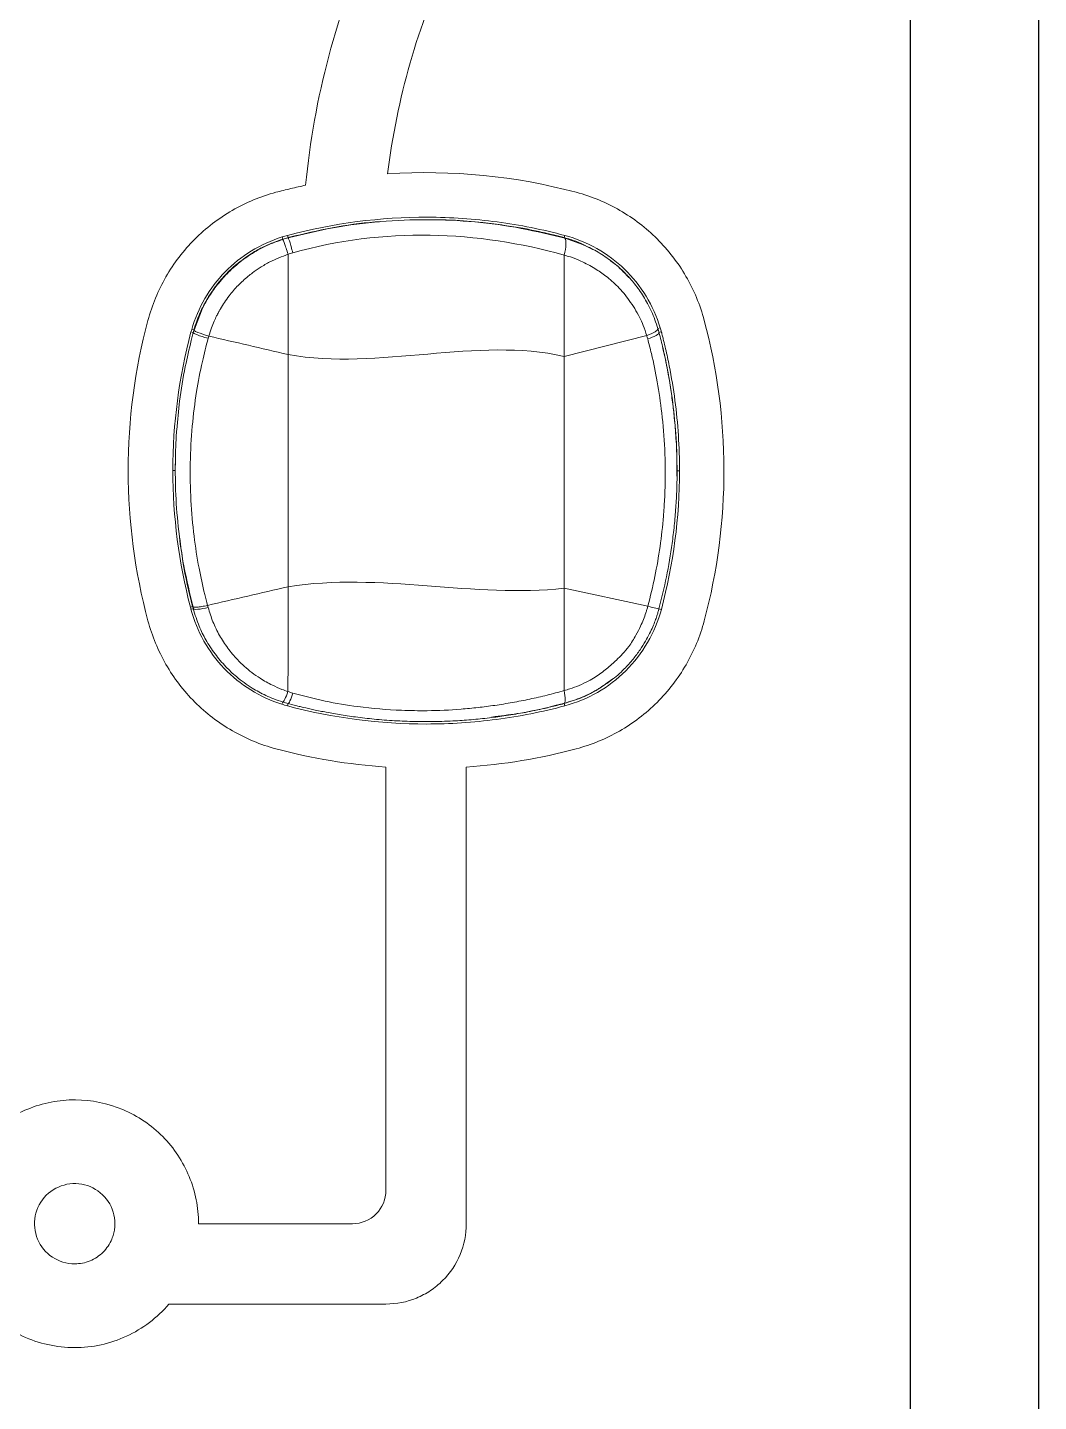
# Model space of a CAD drawing. Header units: inches. Extents: x 1631 to 3663, y 1126 to 1454.
# Drawn here: x 3509.44 to 3524.54, y 1163.04 to 1183.56 of the extents above; entities that cross this region are included whole.
import ezdxf

# ---------------------------------------------------------------- set-up
doc = ezdxf.new("R2010")
doc.units = ezdxf.units.IN
doc.header["$LTSCALE"] = 15

msp = doc.modelspace()

# ---------------------------------------------------------------- linework, layer by layer
for p, q in [((3524.541, 1206.198), (3524.541, 1125.657)), ((3522.624, 1204.28), (3522.624, 1127.574))]:
    msp.add_line(p, q)
at = {"color": 7, "linetype": 'Continuous', "lineweight": 15}
for p, q in [((3513.249, 1180.399), (3513.239, 1180.432)), ((3513.253, 1180.391), (3513.249, 1180.399)), ((3513.32, 1180.455), (3513.329, 1180.422)), ((3513.329, 1180.422), (3513.333, 1180.415)), ((3517.463, 1180.455), (3517.454, 1180.422)), ((3517.861, 1180.257), (3517.7, 1180.339)), ((3518.254, 1179.997), (3518.148, 1180.075)), ((3518.855, 1179.063), (3518.89, 1179.073)), ((3511.912, 1179.005), (3511.879, 1179.014)), ((3511.89, 1179.052), (3511.923, 1179.043)), ((3518.688, 1178.959), (3517.454, 1178.647)), ((3518.906, 1179.014), (3518.871, 1179.005)), ((3511.642, 1176.943), (3511.647, 1177.097)), ((3511.608, 1176.943), (3511.642, 1176.943)), ((3511.649, 1176.776), (3511.642, 1176.943)), ((3519.178, 1176.941), (3519.142, 1176.941)), ((3518.705, 1174.916), (3517.454, 1175.186)), ((3511.871, 1174.903), (3511.904, 1174.912)), ((3511.912, 1174.88), (3511.879, 1174.871)), ((3511.904, 1174.912), (3511.912, 1174.908)), ((3518.871, 1174.88), (3518.907, 1174.87)), ((3513.238, 1173.453), (3513.249, 1173.486)), ((3513.329, 1173.463), (3513.319, 1173.429)), ((3517.464, 1173.429), (3517.454, 1173.463)), ((3516.371, 1173.262), (3516.421, 1173.269))]:
    msp.add_line(p, q, dxfattribs=at)
at = {"color": 8, "linetype": 'Continuous', "lineweight": 15}
msp.add_line((3511.884, 1178.886), (3511.912, 1179.005), dxfattribs=at)
at = {"color": 7, "linetype": 'Continuous', "lineweight": 15}
for points, knots in [([(3516.768, 1188.251), (3516.316, 1187.767), (3515.909, 1187.252), (3515.184, 1186.162), (3514.865, 1185.587), (3514.322, 1184.379), (3514.104, 1183.762), (3513.77, 1182.503), (3513.654, 1181.86), (3513.592, 1181.205)], [0, 0, 0, 0, 0.25, 0.25, 0.5, 0.5, 0.75, 0.75, 1, 1, 1, 1]), ([(3514.817, 1181.374), (3514.956, 1182.503), (3515.265, 1183.585), (3515.989, 1185.139), (3516.27, 1185.634), (3516.903, 1186.571), (3517.255, 1187.015), (3517.645, 1187.432)], [0, 0, 0, 0, 0.5, 0.5, 0.75, 0.75, 1, 1, 1, 1]), ([(3513.148, 1181.099), (3513.222, 1181.118), (3513.369, 1181.156), (3513.518, 1181.188), (3513.592, 1181.205)], [0, 0, 0, 0, 0.501635, 1, 1, 1, 1]), ([(3513.148, 1181.099), (3512.918, 1181.037), (3512.701, 1180.947), (3512.393, 1180.77), (3512.294, 1180.703), (3512.106, 1180.559), (3512.018, 1180.481), (3511.768, 1180.232), (3511.622, 1180.04), (3511.387, 1179.633), (3511.297, 1179.414), (3511.236, 1179.185)], [0, 0, 0, 0, 0.25, 0.25, 0.375, 0.375, 0.5, 0.5, 0.75, 0.75, 1, 1, 1, 1]), ([(3519.547, 1179.186), (3519.485, 1179.421), (3519.393, 1179.639), (3519.156, 1180.048), (3519.01, 1180.237), (3518.679, 1180.567), (3518.49, 1180.712), (3518.084, 1180.946), (3517.867, 1181.037), (3517.635, 1181.099)], [0, 0, 0, 0, 0.25, 0.25, 0.5, 0.5, 0.75, 0.75, 1, 1, 1, 1]), ([(3513.32, 1180.455), (3514.006, 1180.639), (3514.712, 1180.729), (3515.762, 1180.727), (3516.111, 1180.702), (3516.795, 1180.611), (3517.132, 1180.544), (3517.463, 1180.455)], [0, 0, 0, 0, 0.5, 0.5, 0.75, 0.75, 1, 1, 1, 1]), ([(3517.491, 1180.407), (3517.266, 1180.462), (3516.816, 1180.573), (3516.12, 1180.666), (3515.416, 1180.701), (3514.708, 1180.671), (3514.001, 1180.583), (3513.538, 1180.469), (3513.307, 1180.413)], [0, 0, 0, 0, 0.166822, 0.333591, 0.500286, 0.6669, 0.833453, 1, 1, 1, 1]), ([(3513.35, 1180.428), (3513.562, 1180.478), (3513.985, 1180.577), (3514.437, 1180.646), (3514.674, 1180.659), (3514.697, 1180.66)], [0, 0, 0, 0, 0.476363, 0.950449, 1, 1, 1, 1]), ([(3515.453, 1180.688), (3515.56, 1180.688), (3515.823, 1180.687), (3516.194, 1180.655), (3516.548, 1180.61), (3516.819, 1180.566), (3517.061, 1180.518), (3517.267, 1180.471), (3517.401, 1180.436), (3517.454, 1180.422)], [0, 0, 0, 0, 0.156581, 0.386151, 0.549247, 0.684673, 0.793797, 0.91677, 1, 1, 1, 1]), ([(3511.89, 1179.052), (3511.983, 1179.375), (3512.155, 1179.671), (3512.507, 1180.031), (3512.638, 1180.135), (3512.924, 1180.311), (3513.078, 1180.381), (3513.239, 1180.432)], [0, 0, 0, 0, 0.5, 0.5, 0.75, 0.75, 1, 1, 1, 1]), ([(3513.263, 1180.399), (3513.176, 1180.369), (3513.003, 1180.308), (3512.767, 1180.175), (3512.555, 1180.019), (3512.371, 1179.843), (3512.217, 1179.651), (3512.048, 1179.386), (3511.972, 1179.169), (3511.922, 1179.026)], [0, 0, 0, 0, 0.138582, 0.273338, 0.404236, 0.531259, 0.654397, 0.773618, 1, 1, 1, 1]), ([(3511.923, 1179.043), (3511.936, 1179.087), (3511.963, 1179.173), (3512.011, 1179.293), (3512.062, 1179.4), (3512.115, 1179.496), (3512.167, 1179.58), (3512.217, 1179.653), (3512.263, 1179.715), (3512.304, 1179.766), (3512.34, 1179.808), (3512.37, 1179.841), (3512.394, 1179.867), (3512.463, 1179.939), (3512.594, 1180.058), (3512.787, 1180.192), (3513.008, 1180.313), (3513.16, 1180.368), (3513.249, 1180.399)], [0, 0, 0, 0, 0.070867, 0.136229, 0.196369, 0.251664, 0.301988, 0.34704, 0.386187, 0.419163, 0.446529, 0.469055, 0.487172, 0.501076, 0.619621, 0.755024, 0.857366, 1, 1, 1, 1]), ([(3513.4, 1180.195), (3514.072, 1180.386), (3514.767, 1180.47), (3516.137, 1180.448), (3516.811, 1180.342), (3517.454, 1180.161)], [0, 0, 0, 0, 0.5, 0.5, 1, 1, 1, 1]), ([(3517.7, 1180.339), (3517.677, 1180.349), (3517.626, 1180.369), (3517.544, 1180.397), (3517.486, 1180.413), (3517.454, 1180.422)], [0, 0, 0, 0, 0.289642, 0.622814, 1, 1, 1, 1]), ([(3518.419, 1179.827), (3518.376, 1179.874), (3518.277, 1179.982), (3518.096, 1180.122), (3517.826, 1180.292), (3517.602, 1180.368), (3517.454, 1180.417)], [0, 0, 0, 0, 0.165044, 0.384298, 0.596608, 1, 1, 1, 1]), ([(3517.463, 1180.455), (3517.802, 1180.365), (3518.11, 1180.189), (3518.478, 1179.832), (3518.588, 1179.695), (3518.768, 1179.401), (3518.839, 1179.243), (3518.89, 1179.073)], [0, 0, 0, 0, 0.5, 0.5, 0.75, 0.75, 1, 1, 1, 1]), ([(3512.144, 1178.952), (3512.157, 1178.993), (3512.181, 1179.069), (3512.222, 1179.168), (3512.258, 1179.246), (3512.287, 1179.301), (3512.307, 1179.337), (3512.336, 1179.386), (3512.38, 1179.457), (3512.465, 1179.576), (3512.579, 1179.711), (3512.702, 1179.82), (3512.812, 1179.907), (3512.919, 1179.982), (3513.092, 1180.084), (3513.237, 1180.139), (3513.329, 1180.174)], [0, 0, 0, 0, 0.073864, 0.13496, 0.183281, 0.218843, 0.241655, 0.251719, 0.316035, 0.383138, 0.500567, 0.614429, 0.660338, 0.738338, 0.834565, 1, 1, 1, 1]), ([(3513.329, 1180.174), (3513.329, 1179.924), (3513.329, 1179.675), (3513.329, 1179.176), (3513.329, 1178.926), (3513.329, 1178.676)], [0, 0, 0, 0, 0.5, 0.5, 1, 1, 1, 1]), ([(3517.454, 1180.161), (3517.485, 1180.152), (3517.571, 1180.128), (3517.726, 1180.065), (3517.905, 1179.97), (3518.057, 1179.866), (3518.17, 1179.775), (3518.291, 1179.658), (3518.436, 1179.482), (3518.559, 1179.283), (3518.641, 1179.104), (3518.672, 1179.01), (3518.688, 1178.959)], [0, 0, 0, 0, 0.054054, 0.147817, 0.280599, 0.392198, 0.457137, 0.523444, 0.67387, 0.838047, 0.911635, 1, 1, 1, 1]), ([(3518.334, 1179.923), (3518.318, 1179.938), (3518.292, 1179.963), (3518.264, 1179.987), (3518.254, 1179.997)], [0, 0, 0, 0, 0.6077689, 1, 1, 1, 1]), ([(3518.439, 1179.813), (3518.431, 1179.822), (3518.415, 1179.84), (3518.389, 1179.867), (3518.362, 1179.896), (3518.343, 1179.914), (3518.334, 1179.923)], [0, 0, 0, 0, 0.235818, 0.482458, 0.738124, 1, 1, 1, 1]), ([(3518.855, 1179.063), (3518.84, 1179.108), (3518.812, 1179.195), (3518.76, 1179.32), (3518.703, 1179.435), (3518.641, 1179.542), (3518.576, 1179.64), (3518.509, 1179.73), (3518.462, 1179.786), (3518.439, 1179.813)], [0, 0, 0, 0, 0.161258, 0.316381, 0.465363, 0.608206, 0.744918, 0.875511, 1, 1, 1, 1]), ([(3511.236, 1179.185), (3511.039, 1178.448), (3510.941, 1177.7), (3510.942, 1176.179), (3511.04, 1175.432), (3511.236, 1174.699)], [0, 0, 0, 0, 0.5, 0.5, 1, 1, 1, 1]), ([(3519.547, 1174.699), (3519.746, 1175.443), (3519.843, 1176.197), (3519.84, 1177.721), (3519.741, 1178.462), (3519.547, 1179.186)], [0, 0, 0, 0, 0.5, 0.5, 1, 1, 1, 1]), ([(3511.667, 1177.553), (3511.68, 1177.696), (3511.707, 1178.012), (3511.78, 1178.458), (3511.853, 1178.757), (3511.884, 1178.886)], [0, 0, 0, 0, 0.319094, 0.704721, 1, 1, 1, 1]), ([(3512.126, 1174.93), (3512.112, 1174.984), (3512.065, 1175.168), (3511.99, 1175.512), (3511.917, 1175.979), (3511.871, 1176.503), (3511.861, 1177.052), (3511.891, 1177.596), (3511.955, 1178.102), (3512.038, 1178.539), (3512.103, 1178.803), (3512.135, 1178.919)], [0.0280886, 0.0280886, 0.0280886, 0.0280886, 0.0664527, 0.157988, 0.2678486, 0.3894097, 0.5161658, 0.6416716, 0.759436, 0.862885, 0.9439404, 0.9439404, 0.9439404, 0.9439404]), ([(3512.135, 1178.919), (3512.07, 1178.936), (3512.012, 1178.955), (3511.956, 1178.977), (3511.94, 1178.984), (3511.917, 1178.996), (3511.911, 1179.002), (3511.912, 1179.005)], [0, 0, 0, 0, 0.5, 0.5, 0.75, 0.75, 1, 1, 1, 1]), ([(3511.912, 1179.005), (3511.914, 1179.011), (3511.917, 1179.024), (3511.921, 1179.037), (3511.923, 1179.043)], [0, 0, 0, 0, 0.498691, 1, 1, 1, 1]), ([(3511.922, 1179.043), (3511.922, 1179.039), (3511.928, 1179.034), (3511.95, 1179.021), (3511.965, 1179.014), (3512.021, 1178.991), (3512.08, 1178.97), (3512.144, 1178.952)], [0, 0, 0, 0, 0.25, 0.25, 0.5, 0.5, 1, 1, 1, 1]), ([(3518.688, 1178.959), (3518.742, 1178.979), (3518.788, 1179), (3518.829, 1179.026), (3518.839, 1179.034), (3518.853, 1179.05), (3518.856, 1179.057), (3518.855, 1179.063)], [0, 0, 0, 0, 0.5, 0.5, 0.75, 0.75, 1, 1, 1, 1]), ([(3518.871, 1179.005), (3518.873, 1178.995), (3518.859, 1178.979), (3518.796, 1178.943), (3518.749, 1178.924), (3518.702, 1178.909)], [0, 0, 0, 0, 0.5, 0.5, 1, 1, 1, 1]), ([(3518.702, 1178.909), (3518.721, 1178.836), (3518.776, 1178.625), (3518.853, 1178.257), (3518.919, 1177.781), (3518.954, 1177.361), (3518.966, 1177.023), (3518.966, 1176.771), (3518.956, 1176.521), (3518.934, 1176.193), (3518.891, 1175.809), (3518.814, 1175.359), (3518.741, 1175.064), (3518.705, 1174.916)], [0, 0, 0, 0, 0.056454, 0.163882, 0.281066, 0.415403, 0.477686, 0.532774, 0.602256, 0.663605, 0.775728, 0.887881, 1, 1, 1, 1]), ([(3518.855, 1179.063), (3518.858, 1179.053), (3518.863, 1179.034), (3518.868, 1179.015), (3518.871, 1179.005)], [0, 0, 0, 0, 0.490926, 1, 1, 1, 1]), ([(3518.871, 1179.005), (3518.882, 1178.965), (3518.913, 1178.845), (3518.981, 1178.553), (3519.056, 1178.144), (3519.105, 1177.731), (3519.135, 1177.337), (3519.139, 1177.099), (3519.142, 1176.941)], [0, 0, 0, 0, 0.060339, 0.178567, 0.434166, 0.659301, 0.77445, 1, 1, 1, 1]), ([(3518.906, 1179.014), (3518.914, 1178.994), (3518.918, 1178.972), (3518.928, 1178.93), (3518.934, 1178.909), (3518.949, 1178.846), (3518.96, 1178.804), (3518.989, 1178.677), (3519.008, 1178.592), (3519.058, 1178.336), (3519.087, 1178.163), (3519.155, 1177.644), (3519.178, 1177.293), (3519.178, 1176.941)], [0, 0, 0, 0, 0.03125, 0.03125, 0.0625, 0.0625, 0.125, 0.125, 0.25, 0.25, 0.5, 0.5, 1, 1, 1, 1]), ([(3513.329, 1175.207), (3513.329, 1175.394), (3513.329, 1175.772), (3513.329, 1176.35), (3513.328, 1177.037), (3513.33, 1177.814), (3513.329, 1178.394), (3513.329, 1178.676)], [0, 0, 0, 0, 0.16255, 0.329302, 0.501547, 0.757055, 1, 1, 1, 1]), ([(3519.136, 1176.861), (3519.138, 1176.925), (3519.142, 1177.114), (3519.128, 1177.404), (3519.104, 1177.708), (3519.074, 1177.969), (3519.036, 1178.233), (3518.986, 1178.526), (3518.937, 1178.734), (3518.912, 1178.84)], [0, 0, 0, 0, 0.095913, 0.283751, 0.436177, 0.554162, 0.680116, 0.83675, 1, 1, 1, 1]), ([(3517.454, 1175.186), (3517.454, 1175.757), (3517.454, 1176.906), (3517.454, 1178.065), (3517.454, 1178.647)], [0.2508421, 0.2508421, 0.2508421, 0.2508421, 0.499242, 0.747642, 0.747642, 0.747642, 0.747642]), ([(3511.672, 1177.605), (3511.671, 1177.593), (3511.654, 1177.438), (3511.643, 1177.119), (3511.644, 1176.631), (3511.684, 1176.09), (3511.766, 1175.498), (3511.864, 1175.094), (3511.915, 1174.883)], [0, 0, 0, 0, 0.0130807, 0.170269, 0.3475641, 0.5449571, 0.7624392, 1, 1, 1, 1]), ([(3519.142, 1176.941), (3519.141, 1176.849), (3519.139, 1176.665), (3519.124, 1176.391), (3519.101, 1176.121), (3519.059, 1175.776), (3518.99, 1175.361), (3518.91, 1175.038), (3518.871, 1174.88)], [0, 0, 0, 0, 0.133408, 0.2652, 0.395371, 0.523916, 0.766411, 1, 1, 1, 1]), ([(3511.904, 1174.912), (3511.849, 1175.133), (3511.766, 1175.471), (3511.727, 1175.816), (3511.713, 1175.934)], [0, 0, 0, 0, 0.656785, 1, 1, 1, 1]), ([(3513.328, 1173.642), (3513.328, 1173.697), (3513.328, 1173.812), (3513.329, 1174.002), (3513.329, 1174.218), (3513.329, 1174.495), (3513.33, 1174.827), (3513.329, 1175.078), (3513.329, 1175.207)], [0, 0, 0, 0, 0.108938, 0.225684, 0.368054, 0.524715, 0.754983, 1, 1, 1, 1]), ([(3513.238, 1173.453), (3513.074, 1173.504), (3512.916, 1173.577), (3512.627, 1173.757), (3512.495, 1173.863), (3512.257, 1174.112), (3512.156, 1174.248), (3511.989, 1174.544), (3511.924, 1174.705), (3511.879, 1174.871)], [0, 0, 0, 0, 0.25, 0.25, 0.5, 0.5, 0.75, 0.75, 1, 1, 1, 1]), ([(3511.912, 1174.88), (3511.911, 1174.886), (3511.908, 1174.896), (3511.905, 1174.907), (3511.904, 1174.912)], [0, 0, 0, 0, 0.535329, 1, 1, 1, 1]), ([(3512.135, 1174.898), (3512.082, 1174.885), (3512.023, 1174.874), (3511.938, 1174.867), (3511.915, 1174.871), (3511.912, 1174.88)], [0, 0, 0, 0, 0.5, 0.5, 1, 1, 1, 1]), ([(3513.249, 1173.486), (3513.205, 1173.501), (3513.12, 1173.529), (3513.001, 1173.581), (3512.893, 1173.635), (3512.742, 1173.723), (3512.573, 1173.845), (3512.389, 1174.018), (3512.234, 1174.202), (3512.102, 1174.405), (3511.989, 1174.632), (3511.94, 1174.791), (3511.912, 1174.88)], [0, 0, 0, 0, 0.068599, 0.132666, 0.19242, 0.248385, 0.393213, 0.500569, 0.62458, 0.751095, 0.861977, 1, 1, 1, 1]), ([(3513.328, 1173.642), (3513.298, 1173.652), (3513.219, 1173.681), (3513.078, 1173.743), (3512.927, 1173.827), (3512.75, 1173.951), (3512.584, 1174.1), (3512.425, 1174.289), (3512.302, 1174.479), (3512.202, 1174.682), (3512.157, 1174.826), (3512.135, 1174.898)], [0, 0, 0, 0, 0.05337, 0.138546, 0.255519, 0.339121, 0.49854, 0.623918, 0.749211, 0.874554, 1, 1, 1, 1]), ([(3518.705, 1174.916), (3518.7, 1174.9), (3518.691, 1174.867), (3518.658, 1174.767), (3518.607, 1174.638), (3518.522, 1174.469), (3518.433, 1174.329), (3518.332, 1174.206), (3518.245, 1174.12), (3518.165, 1174.046), (3518.089, 1173.98), (3518.004, 1173.918), (3517.914, 1173.856), (3517.806, 1173.792), (3517.681, 1173.732), (3517.559, 1173.687), (3517.483, 1173.665), (3517.454, 1173.656)], [0, 0, 0, 0, 0.027051, 0.054088, 0.168791, 0.250256, 0.357893, 0.434442, 0.505535, 0.554377, 0.610991, 0.667665, 0.725355, 0.788482, 0.870086, 0.951714, 1, 1, 1, 1]), ([(3518.907, 1174.87), (3518.86, 1174.696), (3518.791, 1174.531), (3518.612, 1174.22), (3518.501, 1174.077), (3518.249, 1173.827), (3518.105, 1173.717), (3517.8, 1173.542), (3517.635, 1173.475), (3517.464, 1173.429)], [0, 0, 0, 0, 0.25, 0.25, 0.5, 0.5, 0.75, 0.75, 1, 1, 1, 1]), ([(3518.871, 1174.88), (3518.866, 1174.862), (3518.856, 1174.826), (3518.837, 1174.766), (3518.812, 1174.694), (3518.777, 1174.605), (3518.73, 1174.503), (3518.668, 1174.388), (3518.587, 1174.26), (3518.482, 1174.119), (3518.339, 1173.962), (3518.175, 1173.815), (3518.046, 1173.734), (3517.992, 1173.7)], [0, 0, 0, 0, 0.035868, 0.074339, 0.125277, 0.188469, 0.263143, 0.347861, 0.448886, 0.563565, 0.696104, 0.871866, 1, 1, 1, 1]), ([(3518.705, 1174.916), (3518.749, 1174.904), (3518.793, 1174.893), (3518.855, 1174.88), (3518.871, 1174.878), (3518.871, 1174.88)], [0, 0, 0, 0, 0.5, 0.5, 1, 1, 1, 1]), ([(3511.236, 1174.699), (3511.297, 1174.469), (3511.388, 1174.252), (3511.623, 1173.843), (3511.769, 1173.652), (3512.102, 1173.32), (3512.293, 1173.174), (3512.701, 1172.939), (3512.918, 1172.849), (3513.148, 1172.787)], [0, 0, 0, 0, 0.25, 0.25, 0.5, 0.5, 0.75, 0.75, 1, 1, 1, 1]), ([(3517.635, 1172.787), (3517.862, 1172.848), (3518.077, 1172.936), (3518.484, 1173.169), (3518.675, 1173.314), (3519.008, 1173.646), (3519.157, 1173.838), (3519.394, 1174.248), (3519.485, 1174.467), (3519.547, 1174.699)], [0, 0, 0, 0, 0.25, 0.25, 0.5, 0.5, 0.75, 0.75, 1, 1, 1, 1]), ([(3517.449, 1173.465), (3517.541, 1173.494), (3517.724, 1173.55), (3517.969, 1173.675), (3518.112, 1173.782), (3518.179, 1173.831)], [0, 0, 0, 0, 0.354156, 0.698698, 1, 1, 1, 1]), ([(3513.249, 1173.486), (3513.255, 1173.485), (3513.266, 1173.499), (3513.296, 1173.557), (3513.313, 1173.599), (3513.328, 1173.642)], [0, 0, 0, 0, 0.5, 0.5, 1, 1, 1, 1]), ([(3513.4, 1173.619), (3513.387, 1173.576), (3513.371, 1173.533), (3513.345, 1173.475), (3513.335, 1173.462), (3513.329, 1173.463)], [0, 0, 0, 0, 0.5, 0.5, 1, 1, 1, 1]), ([(3517.454, 1173.656), (3517.369, 1173.633), (3517.199, 1173.587), (3516.941, 1173.528), (3516.681, 1173.477), (3516.423, 1173.435), (3516.167, 1173.403), (3515.831, 1173.369), (3515.45, 1173.353), (3514.935, 1173.36), (3514.424, 1173.404), (3513.881, 1173.493), (3513.56, 1173.577), (3513.4, 1173.619)], [0, 0, 0, 0, 0.064736, 0.129517, 0.194332, 0.259176, 0.32103, 0.382916, 0.506385, 0.599971, 0.759212, 0.879541, 1, 1, 1, 1]), ([(3517.971, 1173.686), (3517.958, 1173.677), (3517.872, 1173.619), (3517.699, 1173.54), (3517.536, 1173.489), (3517.454, 1173.463)], [0, 0, 0, 0, 0.0838903, 0.5462396, 1, 1, 1, 1]), ([(3517.454, 1173.463), (3517.464, 1173.466), (3517.471, 1173.486), (3517.471, 1173.557), (3517.464, 1173.608), (3517.454, 1173.656)], [0, 0, 0, 0, 0.5, 0.5, 1, 1, 1, 1]), ([(3517.464, 1173.429), (3517.128, 1173.339), (3516.788, 1173.272), (3516.097, 1173.181), (3515.748, 1173.158), (3514.701, 1173.156), (3513.999, 1173.248), (3513.319, 1173.429)], [0, 0, 0, 0, 0.25, 0.25, 0.5, 0.5, 1, 1, 1, 1]), ([(3513.329, 1173.463), (3513.36, 1173.455), (3513.415, 1173.441), (3513.491, 1173.422), (3513.536, 1173.411), (3513.557, 1173.406)], [0, 0, 0, 0, 0.40682, 0.732579, 1, 1, 1, 1]), ([(3515.26, 1173.194), (3515.16, 1173.197), (3514.957, 1173.202), (3514.66, 1173.225), (3514.38, 1173.255), (3514.13, 1173.292), (3513.911, 1173.33), (3513.723, 1173.368), (3513.608, 1173.394), (3513.556, 1173.406)], [0, 0, 0, 0, 0.175387, 0.35467, 0.519656, 0.665808, 0.795643, 0.907326, 1, 1, 1, 1]), ([(3517.454, 1173.463), (3517.418, 1173.454), (3517.321, 1173.428), (3517.128, 1173.382), (3516.875, 1173.33), (3516.6, 1173.283), (3516.421, 1173.26), (3516.338, 1173.249)], [0, 0, 0, 0, 0.098471, 0.26528, 0.521131, 0.778785, 1, 1, 1, 1]), ([(3516.421, 1173.269), (3516.548, 1173.284), (3516.908, 1173.327), (3517.259, 1173.417), (3517.487, 1173.475)], [0, 0, 0, 0, 0.352876, 1, 1, 1, 1]), ([(3516.338, 1173.249), (3516.247, 1173.239), (3516.065, 1173.219), (3515.773, 1173.2), (3515.505, 1173.192), (3515.328, 1173.193), (3515.26, 1173.194)], [0, 0, 0, 0, 0.253292, 0.507787, 0.811324, 1, 1, 1, 1]), ([(3511.992, 1165.694), (3511.992, 1165.815), (3511.98, 1165.935), (3511.933, 1166.17), (3511.898, 1166.286), (3511.806, 1166.509), (3511.75, 1166.615), (3511.618, 1166.815), (3511.541, 1166.91), (3511.372, 1167.08), (3511.28, 1167.157), (3511.079, 1167.293), (3510.972, 1167.351), (3510.639, 1167.492), (3510.395, 1167.542), (3510.031, 1167.544), (3509.908, 1167.533), (3509.669, 1167.486), (3509.552, 1167.451), (3509.327, 1167.359), (3509.217, 1167.301), (3509.015, 1167.166), (3508.921, 1167.089), (3508.661, 1166.83), (3508.525, 1166.625), (3508.339, 1166.177), (3508.292, 1165.937), (3508.292, 1165.694)], [0, 0, 0, 0, 0.0625, 0.0625, 0.125, 0.125, 0.1875, 0.1875, 0.25, 0.25, 0.3125, 0.3125, 0.375, 0.375, 0.5, 0.5, 0.5625, 0.5625, 0.625, 0.625, 0.6875, 0.6875, 0.75, 0.75, 0.875, 0.875, 1, 1, 1, 1]), ([(3510.142, 1165.094), (3510.022, 1165.094), (3509.905, 1165.13), (3509.71, 1165.26), (3509.632, 1165.356), (3509.543, 1165.571), (3509.53, 1165.694), (3509.575, 1165.924), (3509.633, 1166.034), (3509.8, 1166.201), (3509.909, 1166.259), (3510.143, 1166.305), (3510.264, 1166.293), (3510.482, 1166.201), (3510.577, 1166.123), (3510.706, 1165.929), (3510.742, 1165.812), (3510.742, 1165.694)], [0, 0, 0, 0, 0.125, 0.125, 0.25, 0.25, 0.375, 0.375, 0.5, 0.5, 0.625, 0.625, 0.75, 0.75, 0.875, 0.875, 1, 1, 1, 1]), ([(3514.792, 1166.193), (3514.792, 1166.062), (3514.738, 1165.933), (3514.553, 1165.747), (3514.423, 1165.694), (3514.292, 1165.694)], [0, 0, 0, 0, 0.5, 0.5, 1, 1, 1, 1]), ([(3510.742, 1165.694), (3510.741, 1165.667), (3510.739, 1165.615), (3510.723, 1165.538), (3510.694, 1165.451), (3510.644, 1165.358), (3510.569, 1165.267), (3510.477, 1165.191), (3510.372, 1165.136), (3510.259, 1165.1), (3510.181, 1165.096), (3510.142, 1165.094)], [0, 0, 0, 0, 0.084108, 0.167254, 0.250865, 0.375991, 0.502041, 0.626386, 0.751612, 0.875793, 1, 1, 1, 1]), ([(3514.792, 1164.494), (3514.949, 1164.494), (3515.103, 1164.524), (3515.321, 1164.614), (3515.39, 1164.651), (3515.521, 1164.737), (3515.583, 1164.788), (3515.75, 1164.955), (3515.84, 1165.089), (3515.96, 1165.379), (3515.992, 1165.536), (3515.992, 1165.693)], [0, 0, 0, 0, 0.25, 0.25, 0.375, 0.375, 0.5, 0.5, 0.75, 0.75, 1, 1, 1, 1]), ([(3508.734, 1164.494), (3508.82, 1164.392), (3508.917, 1164.301), (3509.127, 1164.141), (3509.243, 1164.071), (3509.604, 1163.903), (3509.871, 1163.844), (3510.27, 1163.843), (3510.405, 1163.857), (3510.666, 1163.914), (3510.792, 1163.957), (3511.036, 1164.068), (3511.152, 1164.138), (3511.364, 1164.299), (3511.462, 1164.391), (3511.55, 1164.494)], [0, 0, 0, 0, 0.125, 0.125, 0.25, 0.25, 0.5, 0.5, 0.625, 0.625, 0.75, 0.75, 0.875, 0.875, 1, 1, 1, 1])]:
    msp.add_open_spline(points, degree=3, knots=knots, dxfattribs=at)
for points in [[(3517.635, 1181.099), (3516.725, 1181.342), (3515.785, 1181.438), (3514.817, 1181.374)], [(3513.32, 1180.455), (3513.293, 1180.448), (3513.266, 1180.44), (3513.239, 1180.432)], [(3513.249, 1180.399), (3513.275, 1180.407), (3513.302, 1180.415), (3513.329, 1180.422)], [(3513.329, 1180.422), (3513.336, 1180.424), (3513.343, 1180.426), (3513.35, 1180.428)], [(3513.4, 1180.195), (3513.376, 1180.188), (3513.353, 1180.181), (3513.329, 1180.174)], [(3517.454, 1178.647), (3517.454, 1179.148), (3517.454, 1179.655), (3517.454, 1180.161)], [(3518.906, 1179.014), (3518.901, 1179.034), (3518.896, 1179.054), (3518.89, 1179.073)], [(3511.608, 1176.943), (3511.608, 1177.641), (3511.699, 1178.337), (3511.879, 1179.014)], [(3511.89, 1179.052), (3511.886, 1179.04), (3511.883, 1179.027), (3511.879, 1179.014)], [(3512.135, 1178.919), (3512.138, 1178.93), (3512.141, 1178.941), (3512.144, 1178.952)], [(3512.144, 1178.952), (3512.538, 1178.86), (3512.933, 1178.768), (3513.329, 1178.676)], [(3513.329, 1178.676), (3514.683, 1178.434), (3516.169, 1178.947), (3517.454, 1178.647)], [(3518.688, 1178.959), (3518.693, 1178.943), (3518.698, 1178.926), (3518.702, 1178.909)], [(3511.871, 1174.903), (3511.696, 1175.568), (3511.608, 1176.254), (3511.608, 1176.943)], [(3519.178, 1176.941), (3519.178, 1176.246), (3519.087, 1175.548), (3518.907, 1174.87)], [(3517.454, 1175.186), (3516.133, 1175.033), (3514.691, 1175.428), (3513.329, 1175.207)], [(3512.126, 1174.93), (3512.526, 1175.022), (3512.927, 1175.114), (3513.329, 1175.207)], [(3517.454, 1173.656), (3517.454, 1174.163), (3517.454, 1174.671), (3517.454, 1175.186)], [(3511.871, 1174.903), (3511.874, 1174.892), (3511.876, 1174.882), (3511.879, 1174.871)], [(3512.135, 1174.898), (3512.132, 1174.909), (3512.129, 1174.919), (3512.126, 1174.93)], [(3513.4, 1173.619), (3513.376, 1173.626), (3513.352, 1173.634), (3513.328, 1173.642)], [(3513.238, 1173.453), (3513.265, 1173.445), (3513.292, 1173.437), (3513.319, 1173.429)], [(3513.329, 1173.463), (3513.302, 1173.47), (3513.275, 1173.478), (3513.249, 1173.486)], [(3513.148, 1172.787), (3513.688, 1172.643), (3514.236, 1172.552), (3514.792, 1172.514)], [(3515.992, 1172.514), (3516.55, 1172.552), (3517.098, 1172.644), (3517.635, 1172.787)], [(3514.792, 1172.514), (3514.792, 1170.406), (3514.792, 1168.299), (3514.792, 1166.193)], [(3515.992, 1165.693), (3515.992, 1167.966), (3515.992, 1170.239), (3515.992, 1172.513)], [(3514.292, 1165.694), (3513.528, 1165.694), (3512.761, 1165.694), (3511.992, 1165.694)], [(3511.55, 1164.494), (3512.635, 1164.494), (3513.717, 1164.494), (3514.792, 1164.494)]]:
    msp.add_open_spline(points, degree=3, dxfattribs=at)
at = {"color": 8, "linetype": 'Continuous', "lineweight": 15}
for points, knots in [([(3513.329, 1180.174), (3513.319, 1180.205), (3513.299, 1180.266), (3513.275, 1180.338), (3513.258, 1180.383), (3513.254, 1180.389), (3513.253, 1180.391)], [0, 0, 0, 0, 0.295657, 0.567925, 0.837885, 1, 1, 1, 1]), ([(3513.333, 1180.415), (3513.334, 1180.412), (3513.338, 1180.406), (3513.353, 1180.361), (3513.375, 1180.288), (3513.391, 1180.227), (3513.4, 1180.195)], [0, 0, 0, 0, 0.169322, 0.436004, 0.706482, 1, 1, 1, 1]), ([(3517.466, 1180.413), (3517.472, 1180.405), (3517.476, 1180.392), (3517.481, 1180.36), (3517.482, 1180.342), (3517.479, 1180.279), (3517.47, 1180.22), (3517.454, 1180.161)], [0, 0, 0, 0, 0.25, 0.25, 0.5, 0.5, 1, 1, 1, 1]), ([(3511.912, 1174.908), (3511.915, 1174.906), (3511.923, 1174.9), (3511.968, 1174.901), (3512.038, 1174.91), (3512.096, 1174.923), (3512.126, 1174.93)], [0, 0, 0, 0, 0.168344, 0.435161, 0.706608, 1, 1, 1, 1])]:
    msp.add_open_spline(points, degree=3, knots=knots, dxfattribs=at)

doc.saveas('drawing.dxf')
